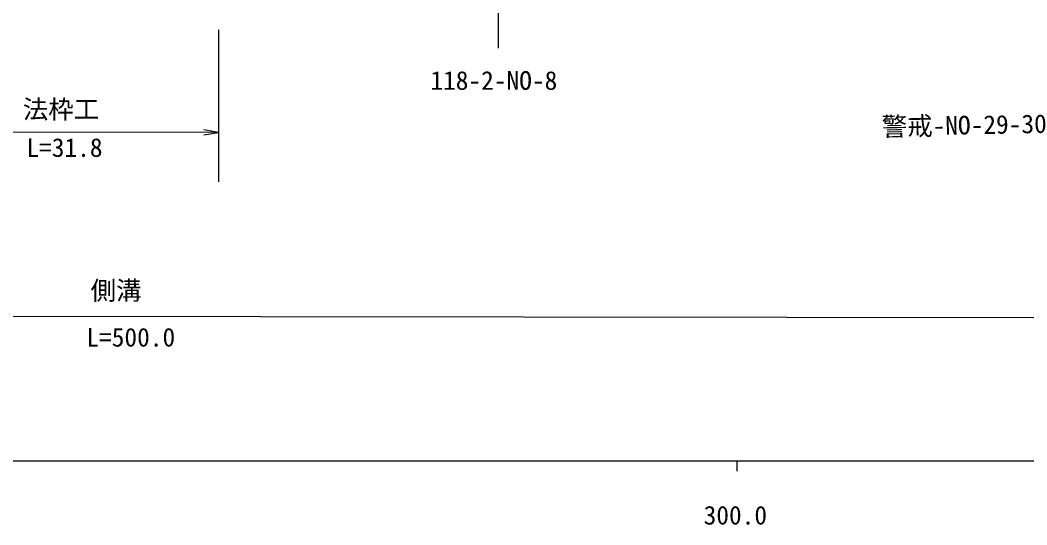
# Model space of a CAD drawing. Units: millimetres, scale not verified. Extents: x 40000 to 680000, y 20000 to 380000.
# Drawn here: x 297591 to 396478, y 198715 to 248275 of the extents above; entities that cross this region are included whole.
import ezdxf
from ezdxf.enums import TextEntityAlignment as Align

# ---------------------------------------------------------------- set-up
doc = ezdxf.new("R2010")
doc.units = ezdxf.units.MM
doc.header["$LTSCALE"] = 1000
for name, color, linetype, lineweight in [('M-STR-STR3', 7, 'Continuous', 25), ('M-STR-STRC', 7, 'Continuous', 25), ('M-TTL-BAND', 7, 'Continuous', 25)]:
    doc.layers.add(name, color=color, linetype=linetype, lineweight=lineweight)
doc.styles.add('ＭＳ ゴシック', font='')
doc.styles.get('ＭＳ ゴシック').set_extended_font_data('MS Gothic')

# ---------------------------------------------------------------- blocks, each defined once
blk = doc.blocks.new('open_arrow')
at = {"color": 0, "linetype": 'Continuous', "lineweight": -2}
blk.add_lwpolyline([(7.5, 1.25), (0, 0), (7.5, -1.25)], dxfattribs=at)

msp = doc.modelspace()

# ---------------------------------------------------------------- linework, layer by layer
at = {"layer": 'M-STR-STR3'}
for p, q in [((317077, 247334), (317077, 232407)), ((317077, 237247), (285324, 237290)), ((563358, 218805), (69506, 219476))]:
    msp.add_line(p, q, dxfattribs=at)
at = {"layer": 'M-STR-STRC'}
msp.add_line((344557, 249216), (344557, 245516), dxfattribs=at)
at = {"layer": 'M-TTL-BAND'}
for p, q in [((40000, 205000), (579000, 205000)), ((368000, 205000), (368000, 204000))]:
    msp.add_line(p, q, dxfattribs=at)

# ---------------------------------------------------------------- block references
at = {"layer": 'M-STR-STR3', "xscale": 193, "yscale": 193, "rotation": 179.9}
msp.add_blockref('open_arrow', (317077, 237247), dxfattribs=at)

# ---------------------------------------------------------------- texts
at = {"layer": 'M-STR-STR3', "style": 'ＭＳ ゴシック'}
for s, p in [('法枠工', (297854, 238060)), ('L=31.8', (298205, 234298))]:
    msp.add_text(s, height=1833, dxfattribs=at).set_placement(p, align=Align.BOTTOM_LEFT)
for s, p in [('側溝', (304513, 220257)), ('L=500.0', (304096, 215665))]:
    msp.add_text(s, height=1833, rotation=0.069, dxfattribs=at).set_placement(p, align=Align.BOTTOM_LEFT)
at = {"layer": 'M-STR-STRC', "style": 'ＭＳ ゴシック'}
msp.add_text('118-2-NO-8', height=1833, dxfattribs=at).set_placement((337886, 240885), align=Align.BOTTOM_LEFT)
msp.add_text('警戒-NO-29-30', height=1833, rotation=1.102, dxfattribs=at).set_placement((382243, 236344), align=Align.BOTTOM_LEFT)
at = {"layer": 'M-TTL-BAND', "style": 'ＭＳ ゴシック'}
msp.add_text('300.0', height=1833, dxfattribs=at).set_placement((367844, 198195), align=Align.BOTTOM_CENTER)

doc.saveas('drawing.dxf')
